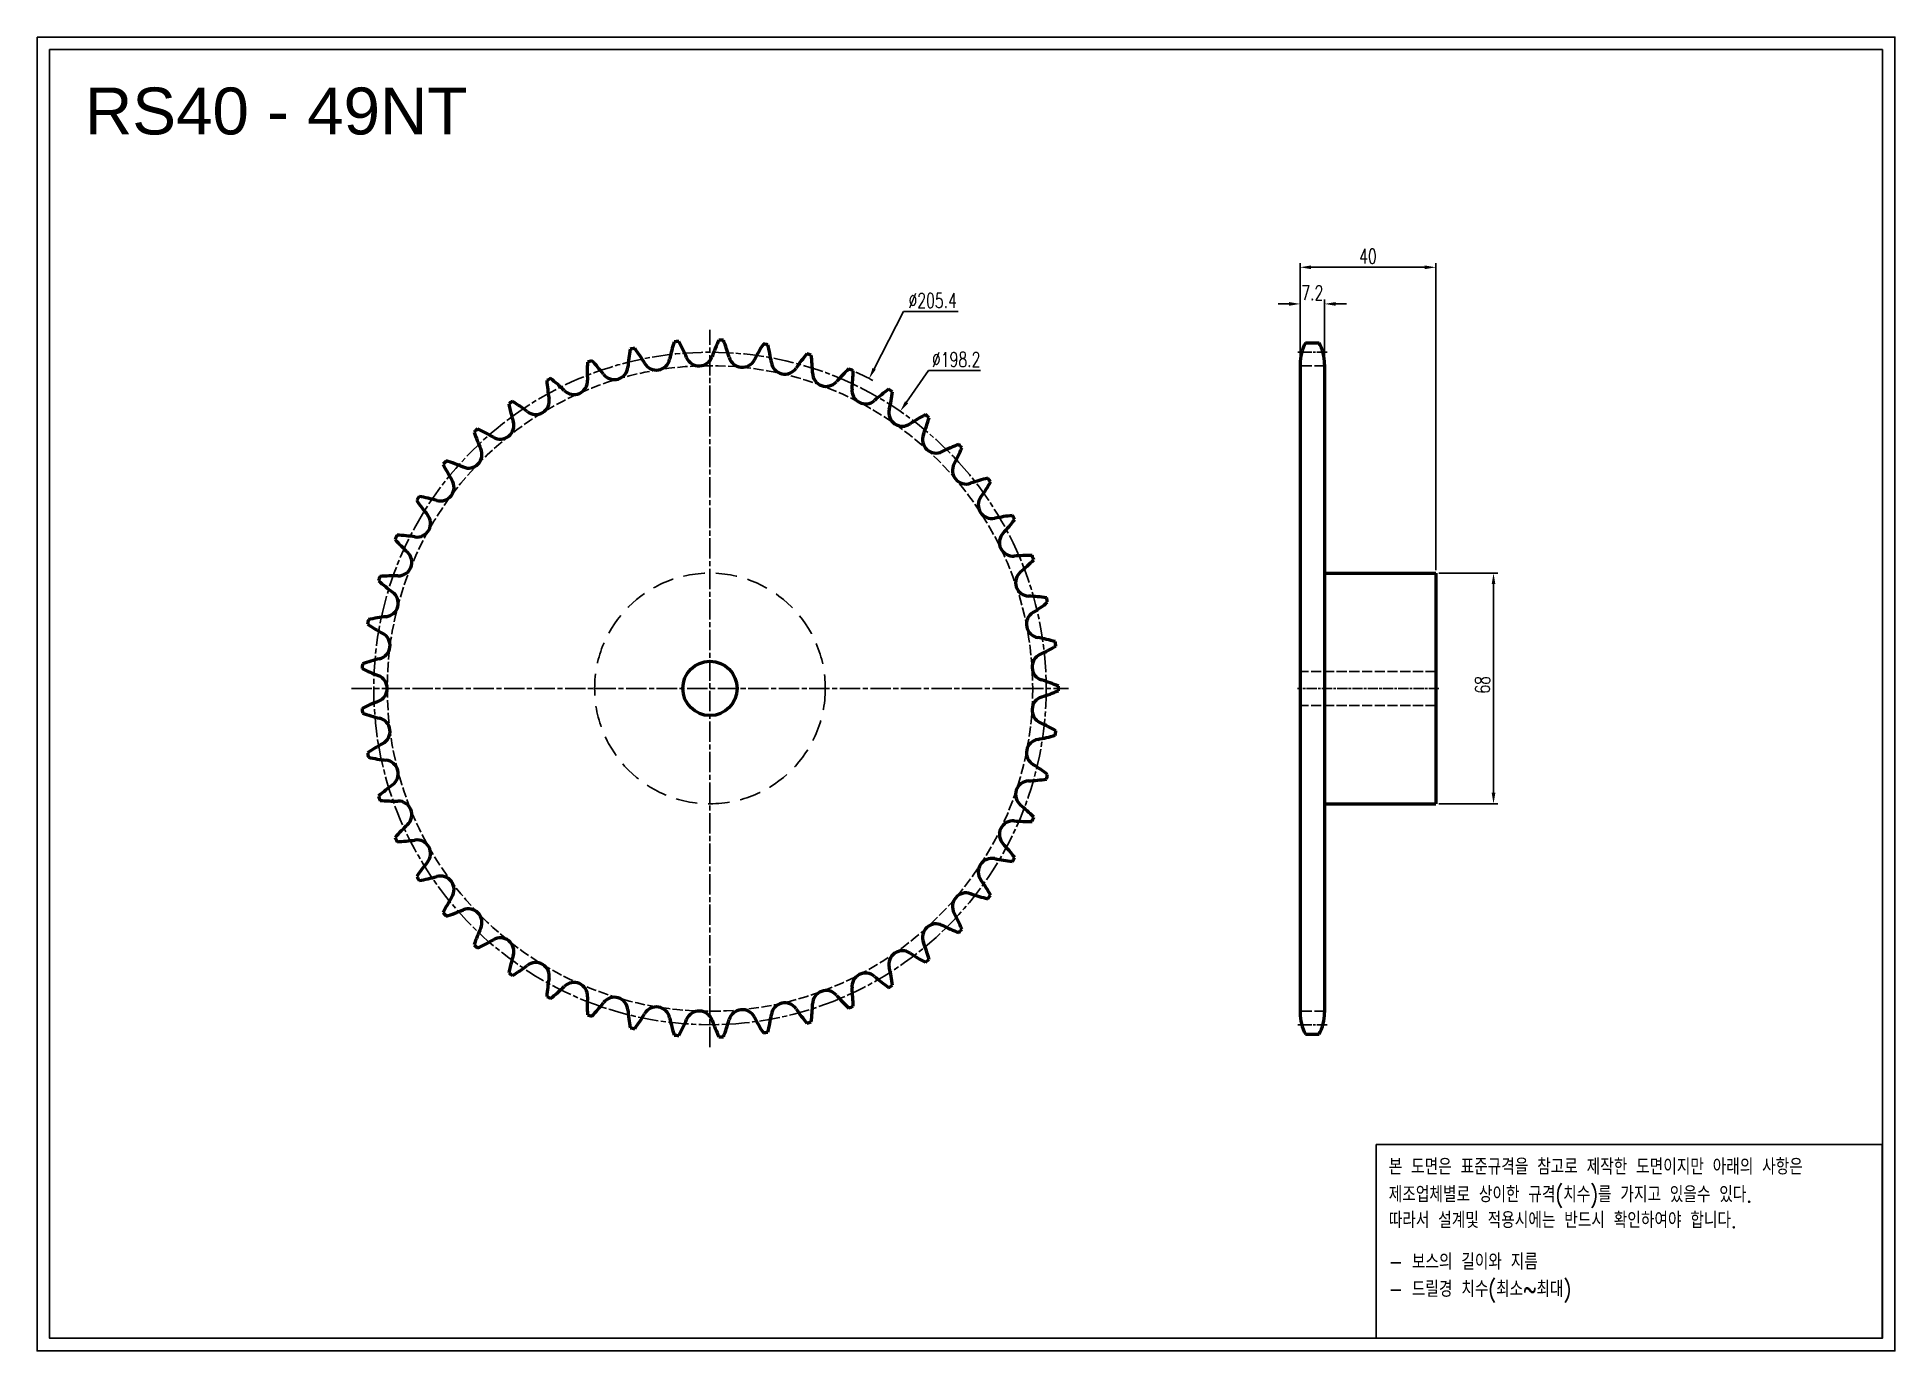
# Model space of a CAD drawing. Header units: millimetres. Extents: x -15621 to -15073, y 2163 to 2550.
import ezdxf

# ---------------------------------------------------------------- set-up
doc = ezdxf.new("R2010")
doc.units = ezdxf.units.MM
for name, pattern in [('AM_ISO02W050', [7.5, 6, -1.5]), ('AM_ISO02W050x2', [3.75, 3, -0.75]), ('AM_ISO08W050', [18, 12, -1.5, 3, -1.5]), ('AM_ISO08W050x2', [9, 6, -0.75, 1.5, -0.75]), ('HIDDEN', [9.525, 6.35, -3.175])]:
    doc.linetypes.add(name, pattern=pattern)
for name, color, linetype, lineweight in [('AM_0N', 7, 'Continuous', 50), ('AM_3N', 6, 'AM_ISO02W050', 25), ('AM_7', 4, 'AM_ISO08W050', 25), ('AM_7N', 4, 'AM_ISO08W050', 25)]:
    doc.layers.add(name, color=color, linetype=linetype, lineweight=lineweight)
doc.layers.add('HL', color=2, linetype='HIDDEN')
doc.layers.add('S-DIM', color=7, linetype='Continuous')
doc.styles.add('HAN', font='ROMANS.shx', dxfattribs={"width": 0.7, "bigfont": 'whgtxt.shx'})
doc.styles.add('HSG', font='SIMPLEX.shx', dxfattribs={"width": 0.7, "bigfont": 'HSG.shx'})
doc.styles.get("Standard").update_dxf_attribs({"font": 'arial.ttf'})
doc.dimstyles.new('APP8', dxfattribs={"dimscale": 1.8, "dimtxt": 2.4, "dimasz": 1.8, "dimexe": 0.7, "dimexo": 0.5, "dimgap": 0.6, "dimtad": 1, "dimtoh": 1, "dimdec": 1, "dimrnd": 0.01, "dimzin": 9, "dimdsep": 46, "dimtxsty": 'HSG', "dimcen": 0, "dimclrd": 1, "dimclre": 1, "dimclrt": 256, "dimazin": 2, "dimtp": 1, "dimtm": 1, "dimtfac": 0.5, "dimtdec": 1, "dimtofl": 0, "dimtmove": 0, "dimatfit": 3, "dimfxl": 0, "dimtvp": 1, "dimtolj": 2, "dimlwd": -1, "dimlwe": -1, "dimarcsym": 0})

# ---------------------------------------------------------------- blocks, each defined once
blk = doc.blocks.new('*D1')
at = {"layer": 'Defpoints', "color": 0, "transparency": 16777216}
for p in [(-15375.44, 2449.36), (-15469.3, 2266.63)]:
    blk.add_point(p, dxfattribs=at)
at = {"layer": 'S-DIM', "color": 1, "transparency": 16777216}
for p, q in [((-15365.3, 2469.11), (-15373.96, 2452.25)), ((-15349.24, 2469.11), (-15365.3, 2469.11))]:
    blk.add_line(p, q, dxfattribs=at)
blk.add_arc((-15422.37, 2358), 102.72, 62.1096, 65.2421, dxfattribs=at)
blk.add_solid([(-15374.44, 2452.49), (-15373.48, 2452), (-15375.44, 2449.36)], dxfattribs=at)
at = {"layer": 'S-DIM', "transparency": 16777216, "insert": (-15356.73, 2472.35), "char_height": 4.32, "attachment_point": 5, "style": 'HSG'}
blk.add_mtext('\\A2;∅205.4', dxfattribs=at)
blk = doc.blocks.new('*D2')
at = {"layer": 'Defpoints', "color": 0, "transparency": 16777216}
for p in [(-15366.26, 2439.69), (-15478.48, 2276.3)]:
    blk.add_point(p, dxfattribs=at)
at = {"layer": 'S-DIM', "color": 1, "transparency": 16777216}
for p, q in [((-15357.98, 2451.74), (-15364.42, 2442.36)), ((-15342.65, 2451.74), (-15357.98, 2451.74))]:
    blk.add_line(p, q, dxfattribs=at)
blk.add_solid([(-15364.87, 2442.67), (-15363.98, 2442.06), (-15366.26, 2439.69)], dxfattribs=at)
at = {"layer": 'S-DIM', "transparency": 16777216, "insert": (-15349.78, 2454.98), "char_height": 4.32, "attachment_point": 5, "style": 'HSG'}
blk.add_mtext('\\A2;∅198.2', dxfattribs=at)
blk = doc.blocks.new('*D3')
at = {"layer": 'Defpoints', "color": 0, "transparency": 16777216}
for p in [(-15241.2, 2471.35), (-15248.4, 2453.13), (-15241.2, 2453.13)]:
    blk.add_point(p, dxfattribs=at)
at = {"layer": 'S-DIM', "color": 1, "transparency": 16777216}
for p, q in [((-15251.64, 2471.35), (-15254.88, 2471.35)), ((-15248.4, 2454.03), (-15248.4, 2472.61)), ((-15241.2, 2454.03), (-15241.2, 2472.61)), ((-15237.96, 2471.35), (-15234.72, 2471.35))]:
    blk.add_line(p, q, dxfattribs=at)
for points in [[(-15251.64, 2471.89), (-15251.64, 2470.81), (-15248.4, 2471.35)], [(-15237.96, 2471.89), (-15237.96, 2470.81), (-15241.2, 2471.35)]]:
    blk.add_solid(points, dxfattribs=at)
at = {"layer": 'S-DIM', "transparency": 16777216, "insert": (-15244.8, 2474.59), "char_height": 4.32, "attachment_point": 5, "style": 'HSG'}
blk.add_mtext('\\A2;7.2', dxfattribs=at)
blk = doc.blocks.new('*D4')
at = {"layer": 'Defpoints', "color": 0, "transparency": 16777216}
for p in [(-15208.4, 2482.15), (-15248.4, 2453.13), (-15208.4, 2392)]:
    blk.add_point(p, dxfattribs=at)
at = {"layer": 'S-DIM', "color": 1, "transparency": 16777216}
for p, q in [((-15248.4, 2454.03), (-15248.4, 2483.41)), ((-15245.16, 2482.15), (-15211.64, 2482.15)), ((-15208.4, 2392.9), (-15208.4, 2483.41))]:
    blk.add_line(p, q, dxfattribs=at)
for points in [[(-15245.16, 2482.69), (-15245.16, 2481.61), (-15248.4, 2482.15)], [(-15211.64, 2482.69), (-15211.64, 2481.61), (-15208.4, 2482.15)]]:
    blk.add_solid(points, dxfattribs=at)
at = {"layer": 'S-DIM', "transparency": 16777216, "insert": (-15228.4, 2485.39), "char_height": 4.32, "attachment_point": 5, "style": 'HSG'}
blk.add_mtext('\\A2;40', dxfattribs=at)
blk = doc.blocks.new('*D5')
at = {"layer": 'Defpoints', "color": 0, "transparency": 16777216}
for p in [(-15208.4, 2392), (-15208.4, 2324), (-15191.37, 2324)]:
    blk.add_point(p, dxfattribs=at)
at = {"layer": 'S-DIM', "color": 1, "transparency": 16777216}
for p, q in [((-15207.5, 2392), (-15190.11, 2392)), ((-15191.37, 2388.76), (-15191.37, 2327.24)), ((-15207.5, 2324), (-15190.11, 2324))]:
    blk.add_line(p, q, dxfattribs=at)
for points in [[(-15191.91, 2388.76), (-15190.83, 2388.76), (-15191.37, 2392)], [(-15191.91, 2327.24), (-15190.83, 2327.24), (-15191.37, 2324)]]:
    blk.add_solid(points, dxfattribs=at)
at = {"layer": 'S-DIM', "transparency": 16777216, "insert": (-15194.61, 2359.07), "char_height": 4.32, "attachment_point": 5, "rotation": 90, "style": 'HSG'}
blk.add_mtext('\\A2;68', dxfattribs=at)
blk = doc.blocks.new('notice1')
at = {"color": 4}
blk.add_lwpolyline([(-22142.12, 1735.9), (-22053.8, 1735.9), (-22053.8, 1702.07), (-22142.12, 1702.07)], close=True, dxfattribs=at)
at = {"color": 4, "style": 'HAN', "width": 0.8}
for s, p in [('본 도면은 표준규격을 참고로 제작한 도면이지만 아래의 사항은', (-22139.9, 1730.62)), ('제조업체별로 상이한 규격(치수)를 가지고 있을수 있다.', (-22139.9, 1725.78)), ('따라서 설계및 적용시에는 반드시 확인하여야 합니다.', (-22139.9, 1721.28)), ('- 보스의 길이와 지름', (-22139.9, 1714.03)), ('- 드릴경 치수(최소~최대)', (-22139.9, 1709.27))]:
    blk.add_text(s, height=2.7949, dxfattribs=at).set_placement(p)

msp = doc.modelspace()

# ---------------------------------------------------------------- linework, layer by layer
for points in [[(-15620.72, 2549.99), (-15073.06, 2549.99), (-15073.06, 2162.75), (-15620.72, 2162.75)], [(-15617.04, 2546.3), (-15076.75, 2546.3), (-15076.75, 2166.44), (-15617.04, 2166.44)]]:
    msp.add_lwpolyline(points, close=True)
at = {"layer": 'AM_0N'}
for p, q in [((-15246.79, 2459.91), (-15242.82, 2459.91)), ((-15248.4, 2453.51), (-15248.4, 2262.48)), ((-15241.2, 2453.51), (-15241.2, 2262.48)), ((-15241.2, 2392), (-15208.4, 2392)), ((-15208.4, 2392), (-15208.4, 2324)), ((-15241.2, 2324), (-15208.4, 2324)), ((-15246.79, 2256.08), (-15242.82, 2256.08))]:
    msp.add_line(p, q, dxfattribs=at)
msp.add_circle((-15422.37, 2358), 8, dxfattribs=at)
for centre, radius, start, end in [((-15386.63, 2445.16), 48.65, 162.0342, 168.2653), ((-15422.37, 2358), 102.72, 95.1319, 95.8885), ((-15474.12, 2436.72), 48.65, 22.7551, 28.9863), ((-15375.77, 2439.88), 48.65, 154.6872, 160.9184), ((-15422.37, 2358), 102.72, 87.785, 88.5416), ((-15463.62, 2442.69), 48.65, 15.4082, 21.6393), ((-15365.68, 2433.25), 48.65, 147.3403, 153.5714), ((-15422.37, 2358), 102.72, 80.438, 81.1946), ((-15452.45, 2447.27), 48.65, 8.0612, 14.2924), ((-15234.9, 2453.51), 13.5, 151.7009, 180), ((-15254.7, 2453.51), 13.5, 0, 28.2991), ((-15409.9, 2451.38), 48.65, 176.728, 182.9592), ((-15422.37, 2358), 102.72, 109.8258, 110.5824), ((-15492.39, 2421.02), 48.65, 37.449, 43.6801), ((-15398.07, 2449.02), 48.65, 169.3811, 175.6122), ((-15422.37, 2358), 102.72, 102.4788, 103.2354), ((-15483.76, 2429.46), 48.65, 30.102, 36.3332), ((-15438.19, 2455.88), 4.01, 210.102, 348.2653), ((-15425.55, 2457.1), 4.01, 202.7551, 340.9184), ((-15412.85, 2456.69), 4.01, 195.4082, 333.5714), ((-15400.31, 2454.66), 4.01, 188.0612, 326.2245), ((-15356.53, 2425.38), 48.65, 139.9933, 146.2245), ((-15422.37, 2358), 102.72, 73.0911, 73.8477), ((-15440.79, 2450.39), 48.65, 0.7143, 6.9454), ((-15422.37, 2358), 102.72, 117.1727, 117.9293), ((-15421.95, 2452.21), 48.65, 184.075, 190.3061), ((-15499.88, 2411.55), 48.65, 44.7959, 51.0271), ((-15462.5, 2448.66), 4.01, 224.7959, 2.9592), ((-15450.58, 2453.05), 4.01, 217.449, 355.6122), ((-15388.13, 2451.05), 4.01, 180.7143, 318.8776), ((-15348.45, 2416.41), 48.65, 132.6464, 138.8776), ((-15422.37, 2358), 102.72, 65.7441, 66.5008), ((-15428.82, 2451.99), 48.65, 353.3673, 359.5985), ((-15422.37, 2358), 102.72, 124.5197, 125.2763), ((-15506.09, 2401.2), 48.65, 52.1429, 58.374), ((-15473.77, 2442.78), 4.01, 232.1429, 10.3061), ((-15376.51, 2445.9), 4.01, 173.3673, 311.5306), ((-15341.59, 2406.48), 48.65, 125.2995, 131.5306), ((-15422.37, 2358), 102.72, 58.3972, 59.1538), ((-15416.75, 2452.04), 48.65, 346.0204, 352.2516), ((-15434, 2451.49), 48.65, 191.4219, 197.6531), ((-15365.64, 2439.32), 4.01, 166.0204, 304.1837), ((-15336.05, 2395.75), 48.65, 117.9525, 124.1837), ((-15404.77, 2450.55), 48.65, 338.6735, 344.9046), ((-15422.37, 2358), 102.72, 51.0503, 51.8069), ((-15422.37, 2358), 102.72, 131.8666, 132.6232), ((-15445.86, 2449.23), 48.65, 198.7688, 205), ((-15510.93, 2390.14), 48.65, 59.4898, 65.721), ((-15484.19, 2435.52), 4.01, 239.4898, 17.6531), ((-15355.71, 2431.4), 4.01, 158.6735, 296.8367), ((-15493.59, 2426.97), 4.01, 246.8367, 25), ((-15331.93, 2384.4), 48.65, 110.6056, 116.8367), ((-15393.08, 2447.54), 48.65, 331.3265, 337.5577), ((-15422.37, 2358), 102.72, 43.7033, 44.4599), ((-15422.37, 2358), 102.72, 139.2135, 139.9701), ((-15457.33, 2445.48), 48.65, 206.1158, 212.3469), ((-15514.31, 2378.55), 48.65, 66.8367, 73.0679), ((-15346.87, 2422.27), 4.01, 151.3265, 289.4898), ((-15501.83, 2417.3), 4.01, 254.1837, 32.3469), ((-15329.3, 2372.62), 48.65, 103.2586, 109.4898), ((-15381.87, 2443.06), 48.65, 323.9796, 330.2107), ((-15422.37, 2358), 102.72, 36.3564, 37.113), ((-15422.37, 2358), 102.72, 146.5605, 147.3171), ((-15468.23, 2440.29), 48.65, 213.4627, 219.6939), ((-15516.18, 2366.62), 48.65, 74.1837, 80.4148), ((-15339.27, 2412.09), 4.01, 143.9796, 282.1429), ((-15508.76, 2406.65), 4.01, 261.5306, 39.6939), ((-15328.19, 2360.6), 48.65, 95.9117, 102.1429), ((-15371.33, 2437.18), 48.65, 316.6327, 322.8638), ((-15422.37, 2358), 102.72, 29.0095, 29.7661), ((-15422.37, 2358), 102.72, 153.9074, 154.664), ((-15478.38, 2433.75), 48.65, 220.8097, 227.0408), ((-15516.52, 2354.56), 48.65, 81.5306, 87.7618), ((-15333.04, 2401.02), 4.01, 136.6327, 274.7959), ((-15514.27, 2395.2), 4.01, 268.8776, 47.0408), ((-15328.63, 2348.53), 48.65, 88.5648, 94.7959), ((-15361.62, 2430.01), 48.65, 309.2857, 315.5169), ((-15422.37, 2358), 102.72, 21.6625, 22.4191), ((-15422.37, 2358), 102.72, 161.2543, 162.011), ((-15487.61, 2425.97), 48.65, 228.1566, 234.3878), ((-15515.3, 2342.55), 48.65, 88.8776, 95.1087), ((-15328.27, 2389.24), 4.01, 129.2857, 267.449), ((-15518.28, 2383.15), 4.01, 276.2245, 54.3878), ((-15330.61, 2336.62), 48.65, 81.2178, 87.449), ((-15352.91, 2421.65), 48.65, 301.9388, 308.1699), ((-15422.37, 2358), 102.72, 14.3156, 15.0722), ((-15422.37, 2358), 102.72, 168.6013, 169.3579), ((-15495.76, 2417.06), 48.65, 235.5035, 241.7347), ((-15512.57, 2330.79), 48.65, 96.2245, 102.4556), ((-15325.05, 2376.95), 4.01, 121.9388, 260.102), ((-15520.7, 2370.68), 4.01, 283.5714, 61.7347), ((-15334.1, 2325.07), 48.65, 73.8709, 80.102), ((-15422.37, 2358), 102.72, 6.9686, 7.7252), ((-15508.35, 2319.48), 48.65, 103.5714, 109.8026), ((-15323.42, 2364.35), 4.01, 114.5918, 252.7551), ((-15345.34, 2412.24), 48.65, 294.5918, 300.823), ((-15422.37, 2358), 102.72, 175.9482, 176.7048), ((-15502.71, 2407.19), 48.65, 242.8505, 249.0816), ((-15521.52, 2358), 4.01, 290.9184, 69.0816), ((-15339.04, 2314.05), 48.65, 66.5239, 72.7551), ((-15323.42, 2351.64), 4.01, 107.2449, 245.4082), ((-15339.04, 2401.95), 48.65, 287.2449, 293.4761), ((-15422.37, 2358), 102.72, 359.6217, 0.3783), ((-15502.71, 2308.8), 48.65, 110.9184, 117.1495), ((-15422.37, 2358), 102.72, 183.2952, 184.0518), ((-15508.35, 2396.52), 48.65, 250.1974, 256.4286), ((-15520.7, 2345.32), 4.01, 298.2653, 76.4286), ((-15334.1, 2390.93), 48.65, 279.898, 286.1291), ((-15345.34, 2303.75), 48.65, 59.177, 65.4082), ((-15422.37, 2358), 102.72, 352.2748, 353.0314), ((-15495.76, 2298.93), 48.65, 118.2653, 124.4965), ((-15422.37, 2358), 102.72, 190.6421, 191.3987), ((-15325.05, 2339.04), 4.01, 99.898, 238.0612), ((-15512.57, 2385.21), 48.65, 257.5444, 263.7755), ((-15518.28, 2332.85), 4.01, 305.6122, 83.7755), ((-15352.91, 2294.35), 48.65, 51.8301, 58.0612), ((-15487.61, 2290.03), 48.65, 125.6122, 131.8434), ((-15328.27, 2326.75), 4.01, 92.551, 230.7143), ((-15330.61, 2379.37), 48.65, 272.551, 278.7822), ((-15422.37, 2358), 102.72, 344.9278, 345.6844), ((-15422.37, 2358), 102.72, 197.989, 198.7457), ((-15515.3, 2373.45), 48.65, 264.8913, 271.1224), ((-15514.27, 2320.79), 4.01, 312.9592, 91.1224), ((-15361.62, 2285.99), 48.65, 44.4831, 50.7143), ((-15478.38, 2282.24), 48.65, 132.9592, 139.1903), ((-15333.04, 2314.98), 4.01, 85.2041, 223.3673), ((-15328.63, 2367.46), 48.65, 265.2041, 271.4352), ((-15422.37, 2358), 102.72, 337.5809, 338.3375), ((-15422.37, 2358), 102.72, 205.336, 206.0926), ((-15516.52, 2361.44), 48.65, 272.2382, 278.4694), ((-15508.76, 2309.34), 4.01, 320.3061, 98.4694), ((-15371.33, 2278.81), 48.65, 37.1362, 43.3673), ((-15468.23, 2275.7), 48.65, 140.3061, 146.5373), ((-15339.27, 2303.91), 4.01, 77.8571, 216.0204), ((-15328.19, 2355.4), 48.65, 257.8571, 264.0883), ((-15422.37, 2358), 102.72, 330.2339, 330.9905), ((-15422.37, 2358), 102.72, 212.6829, 213.4395), ((-15516.18, 2349.37), 48.65, 279.5852, 285.8163), ((-15501.83, 2298.69), 4.01, 327.6531, 105.8163), ((-15381.87, 2272.93), 48.65, 29.7893, 36.0204), ((-15457.33, 2270.51), 48.65, 147.6531, 153.8842), ((-15346.87, 2293.73), 4.01, 70.5102, 208.6735), ((-15329.3, 2343.38), 48.65, 250.5102, 256.7414), ((-15422.37, 2358), 102.72, 322.887, 323.6436), ((-15422.37, 2358), 102.72, 220.0299, 220.7865), ((-15514.31, 2337.44), 48.65, 286.9321, 293.1633), ((-15493.59, 2289.02), 4.01, 335, 113.1633), ((-15393.08, 2268.45), 48.65, 22.4423, 28.6735), ((-15445.86, 2266.76), 48.65, 155, 161.2312), ((-15510.93, 2325.85), 48.65, 294.279, 300.5102), ((-15484.19, 2280.48), 4.01, 342.3469, 120.5102), ((-15355.71, 2284.6), 4.01, 63.1633, 201.3265), ((-15331.93, 2331.59), 48.65, 243.1633, 249.3944), ((-15422.37, 2358), 102.72, 315.5401, 316.2967), ((-15422.37, 2358), 102.72, 227.3768, 228.1334), ((-15434, 2264.51), 48.65, 162.3469, 168.5781), ((-15365.64, 2276.68), 4.01, 55.8163, 193.9796), ((-15336.05, 2320.25), 48.65, 235.8163, 242.0475), ((-15404.77, 2265.44), 48.65, 15.0954, 21.3265), ((-15422.37, 2358), 102.72, 234.7237, 235.4803), ((-15506.09, 2314.79), 48.65, 301.626, 307.8571), ((-15473.77, 2273.21), 4.01, 349.6939, 127.8571), ((-15376.51, 2270.09), 4.01, 48.4694, 186.6327), ((-15341.59, 2309.52), 48.65, 228.4694, 234.7005), ((-15416.75, 2263.95), 48.65, 7.7484, 13.9796), ((-15422.37, 2358), 102.72, 308.1931, 308.9497), ((-15421.95, 2263.79), 48.65, 169.6939, 175.925), ((-15499.88, 2304.44), 48.65, 308.9729, 315.2041), ((-15462.5, 2267.33), 4.01, 357.0408, 135.2041), ((-15388.13, 2264.95), 4.01, 41.1224, 179.2857), ((-15348.45, 2299.59), 48.65, 221.1224, 227.3536), ((-15428.82, 2264.01), 48.65, 0.4015, 6.6327), ((-15422.37, 2358), 102.72, 300.8462, 301.6028), ((-15422.37, 2358), 102.72, 242.0707, 242.8273), ((-15409.9, 2264.61), 48.65, 177.0408, 183.272), ((-15422.37, 2358), 102.72, 249.4176, 250.1742), ((-15492.39, 2294.97), 48.65, 316.3199, 322.551), ((-15450.58, 2262.95), 4.01, 4.3878, 142.551), ((-15398.07, 2266.97), 48.65, 184.3878, 190.6189), ((-15483.76, 2286.53), 48.65, 323.6668, 329.898), ((-15438.19, 2260.12), 4.01, 11.7347, 149.898), ((-15425.55, 2258.9), 4.01, 19.0816, 157.2449), ((-15412.85, 2259.31), 4.01, 26.4286, 164.5918), ((-15452.45, 2268.72), 48.65, 345.7076, 351.9388), ((-15400.31, 2261.33), 4.01, 33.7755, 171.9388), ((-15356.53, 2290.61), 48.65, 213.7755, 220.0067), ((-15440.79, 2265.6), 48.65, 353.0546, 359.2857), ((-15422.37, 2358), 102.72, 293.4992, 294.2559), ((-15234.9, 2262.48), 13.5, 180, 208.2991), ((-15254.7, 2262.48), 13.5, 331.7009, 0), ((-15422.37, 2358), 102.72, 256.7646, 257.5212), ((-15386.63, 2270.83), 48.65, 191.7347, 197.9658), ((-15474.12, 2279.27), 48.65, 331.0137, 337.2449), ((-15375.77, 2276.12), 48.65, 199.0816, 205.3128), ((-15463.62, 2273.3), 48.65, 338.3607, 344.5918), ((-15365.68, 2282.75), 48.65, 206.4286, 212.6597), ((-15422.37, 2358), 102.72, 278.8054, 279.562), ((-15422.37, 2358), 102.72, 286.1523, 286.9089), ((-15422.37, 2358), 102.72, 264.1115, 264.8681), ((-15422.37, 2358), 102.72, 271.4584, 272.215)]:
    msp.add_arc(centre, radius, start, end, dxfattribs=at)
at = {"layer": 'AM_3N', "linetype": 'AM_ISO02W050x2'}
for p, q in [((-15241.2, 2453.13), (-15248.4, 2453.13)), ((-15241.2, 2262.86), (-15248.4, 2262.86))]:
    msp.add_line(p, q, dxfattribs=at)
at = {"layer": 'AM_3N', "color": 2, "linetype": 'AM_ISO02W050x2'}
for p, q in [((-15208.4, 2363), (-15248.4, 2363)), ((-15208.4, 2353), (-15248.4, 2353))]:
    msp.add_line(p, q, dxfattribs=at)
at = {"layer": 'AM_3N', "linetype": 'AM_ISO02W050x2'}
msp.add_circle((-15422.37, 2358), 95.14, dxfattribs=at)
at = {"layer": 'AM_7', "linetype": 'AM_ISO08W050x2'}
msp.add_circle((-15422.37, 2358), 99.11, dxfattribs=at)
at = {"layer": 'AM_7N', "linetype": 'AM_ISO08W050x2'}
for p, q in [((-15422.37, 2252.28), (-15422.37, 2463.71)), ((-15528.09, 2358), (-15316.65, 2358))]:
    msp.add_line(p, q, dxfattribs=at)
at = {"layer": 'AM_7N', "linetype": 'AM_ISO08W050x2', "ltscale": 0.5}
for p, q in [((-15240.44, 2457.11), (-15249.17, 2457.11)), ((-15207.47, 2358), (-15249.17, 2358)), ((-15240.44, 2258.89), (-15249.17, 2258.89))]:
    msp.add_line(p, q, dxfattribs=at)
at = {"layer": 'HL'}
msp.add_circle((-15422.37, 2358), 34, dxfattribs=at)

# ---------------------------------------------------------------- block references
at = {"xscale": 1.69, "yscale": 1.69, "zscale": 1.69}
msp.add_blockref('notice1', (22194.16, -710.05), dxfattribs=at)

# ---------------------------------------------------------------- texts
msp.add_text('RS40 - 49NT', height=13.8298).set_placement((-15606.62, 2521.31))

# ---------------------------------------------------------------- dimensions: what is measured, and where the dimension line sits
at = {"layer": 'S-DIM'}
dim = msp.add_linear_dim(base=(-15208.4, 2482.15), p1=(-15248.4, 2453.13), p2=(-15208.4, 2392), dimstyle='APP8', dxfattribs=at)
dim.commit()
dim.dimension.update_dxf_attribs({"geometry": '*D4', "text_midpoint": (-15228.4, 2485.39)})
dim = msp.add_linear_dim(base=(-15241.2, 2471.35), p1=(-15248.4, 2453.13), p2=(-15241.2, 2453.13), dimstyle='APP8', dxfattribs=at)
dim.commit()
dim.dimension.update_dxf_attribs({"geometry": '*D3', "text_midpoint": (-15244.8, 2471.35), "dimtype": 128})
at = {"layer": 'S-DIM', "color": 3}
for p1, p2, picture, middle in [((-15469.3, 2266.63), (-15375.44, 2449.36), '*D1', (-15356.73, 2469.11)), ((-15478.48, 2276.3), (-15366.26, 2439.69), '*D2', (-15349.78, 2451.74))]:
    dim = msp.add_diameter_dim_2p(p1=p1, p2=p2, dimstyle='APP8', dxfattribs=at)
    dim.commit()
    dim.dimension.update_dxf_attribs({"geometry": picture, "text_midpoint": middle, "dimtype": 131})
at = {"layer": 'S-DIM'}
dim = msp.add_linear_dim(base=(-15191.37, 2324), p1=(-15208.4, 2392), p2=(-15208.4, 2324), angle=90, dimstyle='APP8', dxfattribs=at)
dim.commit()
dim.dimension.update_dxf_attribs({"geometry": '*D5', "text_midpoint": (-15191.37, 2359.07), "dimtype": 128})

doc.saveas('drawing.dxf')
